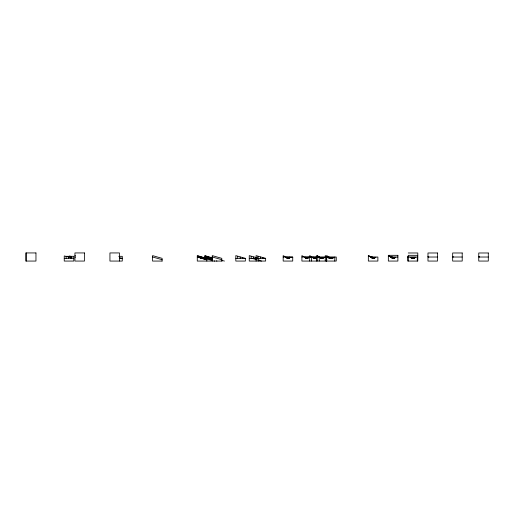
<?xml version="1.0" encoding="UTF-8"?>
<svg xmlns="http://www.w3.org/2000/svg" width="514" height="514" viewBox="0 0 514 514"><rect width="100%" height="100%" fill="white"/><g stroke="black" fill="none" stroke-linecap="round" stroke-linejoin="round"><path stroke-width="0.77" d="M371.333 256.994L369.746 256.576L371.551 257.026M390.254 256.724L391.16 256.949L389.785 256.595M289.78 257.321L292.729 257.238M308.503 257.321L311.452 257.238M319.233 257.238L315.461 257.026M289.588 257.347L292.729 257.321L285.681 257.308M316.219 257.341L319.233 257.321M408.244 252.984L417.792 252.984L417.792 261.061L407.731 261.061L407.731 256.467L408.598 257.026M417.792 255.323L408.244 255.323L408.244 261.061M118.747 256.319L122.274 256.319L122.274 261.061L109.938 261.061L109.938 252.939L119.486 252.939L119.486 261.061M283.182 257.026L292.729 257.026L292.729 261.061L283.182 261.061L283.182 255.619L285.681 257.026M301.904 257.026L336.259 257.026L336.259 261.061L301.904 261.061L301.904 255.619L304.404 257.026M370.838 257.026L377.886 257.026L377.886 261.061L368.339 261.061L368.339 255.452L371.236 256.968L370.157 256.692M389.798 256.57L391.437 257.026L390.454 256.762L390.852 257.026L397.887 257.026M407.731 257.026L417.792 257.026M427.976 257.026L437.523 257.026M452.661 257.026L462.208 257.026M478.752 257.026L488.3 257.026M304.404 257.308L311.452 257.321L308.426 257.308M312.191 257.308L324.726 257.308M327.746 257.308L334.331 257.308M370.838 257.308L375.959 257.308M390.839 257.308L395.96 257.308M410.23 257.308L415.865 257.308M286.067 257.546L290.339 257.546M304.783 257.546L309.062 257.546M312.57 257.546L316.849 257.546M319.644 257.546L324.257 257.546M328.125 257.546L333.869 257.546M371.224 257.546L375.496 257.546M391.225 257.546L395.497 257.546M410.615 257.546L415.402 257.546M286.324 257.713L290.031 257.713M305.04 257.713L308.747 257.713M312.827 257.713L316.534 257.713M319.901 257.713L323.948 257.713M328.382 257.713L333.56 257.713M371.481 257.713L375.188 257.713M391.482 257.713L395.189 257.713M410.866 257.713L415.094 257.713M286.594 257.919L289.748 257.919M305.316 257.919L308.464 257.919M313.103 257.919L316.251 257.919M320.177 257.919L323.666 257.919M328.658 257.919L333.278 257.919M371.75 257.919L374.899 257.919M391.752 257.919L394.9 257.919M411.142 257.919L414.804 257.919M286.683 258.208L289.427 258.208M305.406 258.208L308.149 258.208M313.193 258.208L315.937 258.208M320.267 258.208L323.351 258.208M328.748 258.208L332.956 258.208M371.84 258.208L374.584 258.208M391.841 258.208L394.585 258.208M411.232 258.208L414.49 258.208M64.244 258.343L73.791 258.343L64.244 255.94L64.244 261.061L73.791 261.061L73.791 256.319L66.145 256.319L66.145 258.343M119.492 258.343L122.274 258.343L119.492 257.7M235.817 258.343L245.358 258.343L245.358 261.061L235.817 261.061L235.817 255.619L245.358 258.343M249.258 258.343L265.642 258.343L265.642 261.061L249.258 261.061L249.258 255.619L258.805 258.343L258.805 261.061M287.287 258.587L289.029 258.587M306.003 258.587L307.751 258.587M313.791 258.587L315.538 258.587M320.864 258.587L322.953 258.587M329.346 258.587L332.564 258.587M372.444 258.587L374.186 258.587M392.445 258.587L394.187 258.587M411.836 258.587L414.091 258.587M390.21 256.704L391.752 257.026L390.878 257.026M370.003 256.659L371.75 257.026L370.408 256.762M312.897 257.026L314.819 257.27M305.11 257.026L307.038 257.27M286.394 257.026L288.315 257.27M389.214 256.435L392.33 257.026L388.34 256.171L391.238 256.968L388.34 255.452M369.213 256.435L372.329 257.026L368.339 256.171L371.179 257.026M256.094 261.061L256.094 255.619L265.642 258.343M204.72 258.343L204.72 255.619L212.616 257.925M221.675 260.418L224.464 261.061M204.72 256.981L212.616 259.287M212.25 261.061L212.25 255.619L221.797 258.343L221.797 261.061L197.28 261.061L197.28 255.619L206.827 258.343L206.827 261.061M212.398 260.521L206.416 258.818M203.448 257.54L203.448 258.902L206.827 259.698L197.28 256.981L199.175 257.675L199.175 256.319M307.674 257.026L309.068 257.321M288.952 257.026L290.346 257.321M390.107 256.692L391.552 257.026M370.08 256.672L371.442 257.026L370.523 256.782M391.334 256.994L390.717 256.769M371.108 256.929L371.063 256.916M391.025 256.91L390.402 256.749L390.968 256.891M212.436 259.962L207.386 258.343M261.472 261.061L251.931 258.343M221.797 259.698L212.25 256.981M221.682 260.913L222.196 261.061M216.42 260.913L216.934 261.061M214.152 260.913L214.666 261.061M162.103 259.698L152.555 256.981M74.935 255.619L75.584 255.856M74.935 256.981L75.584 257.218M370.716 256.769L371.262 257.026M388.507 255.837L389.31 256.325M368.512 255.837L369.617 256.499M389.593 256.486L388.34 255.747M369.489 256.396L368.339 255.747M389.349 256.313L389.49 256.396M329.211 257.026L326.711 255.619L326.711 261.061M327.739 257.026L325.24 255.619L325.24 261.061M319.599 257.026L317.106 255.619L317.106 261.061M312.191 257.026L309.691 255.619L309.691 261.061M478.752 256.467L479.62 257.026M452.661 256.467L453.528 257.026M427.976 256.467L428.843 257.026M408.244 256.467L409.112 257.026M417.278 257.026L417.278 261.061M334.787 257.026L334.787 261.061M326.647 257.026L326.647 261.061M326.306 257.026L326.306 261.061M319.233 261.061L319.233 257.026L316.759 255.619L316.759 261.061M311.452 257.026L311.452 261.061M262.853 257.7L262.853 258.343M260.425 257.045L260.425 258.343M257.989 256.319L257.989 258.343M253.588 257.045L253.588 258.343M251.16 256.319L251.16 258.343M242.569 257.7L242.569 258.343M240.141 257.045L240.141 258.343M237.712 256.319L237.712 258.343M211.999 257.803L211.999 259.165M211.479 257.7L211.479 259.056M210.888 257.54L210.888 258.902M210.303 257.385L210.303 258.741M209.044 257.045L209.044 258.407M208.498 256.878L208.498 258.24M207.952 256.717L207.952 258.079M207.341 256.537L207.341 257.893M206.615 256.319L206.615 257.675M206.018 256.101L206.018 257.456M205.799 258.047L205.799 259.409M205.369 255.856L205.369 257.218M205.176 257.925L205.176 259.287M204.559 257.803L204.559 259.165M204.039 257.7L204.039 259.056M202.863 257.385L202.863 258.741L201.61 258.407L201.61 257.045M201.058 256.878L201.058 258.24L199.901 257.893L199.901 256.537M200.511 256.717L200.511 258.079M198.577 256.101L198.577 257.456M197.929 255.856L197.929 257.218M119.633 256.319L119.659 257.732M71.003 257.7L71.003 258.343M70.405 256.743L70.405 256.216L69.339 256.216L69.339 256.743M70.026 256.216L70.026 256.743M69.705 256.216L69.705 256.743M69.583 256.216L69.583 256.743M68.85 256.319L68.85 257.122M68.574 257.045L68.574 258.343M26.42 252.939L26.42 261.061M35.961 252.939L25.7 252.939L25.7 261.061L35.961 261.061L35.961 252.939M84.482 252.939L74.935 252.939L74.935 261.061L84.482 261.061L84.482 252.939M437.523 252.984L427.976 252.984L427.976 261.061L437.523 261.061L437.523 252.984M462.208 252.984L452.661 252.984L452.661 261.061L462.208 261.061L462.208 252.984M488.3 252.984L478.752 252.984L478.752 261.061L488.3 261.061L488.3 252.984M397.887 255.323L388.34 255.323L388.34 261.061L397.887 261.061L397.887 255.323M162.103 261.061L152.555 261.061L152.555 255.619L162.103 258.343L162.103 261.061M71.17 257.732L71.17 256.319L71.144 257.726"/></g></svg>
